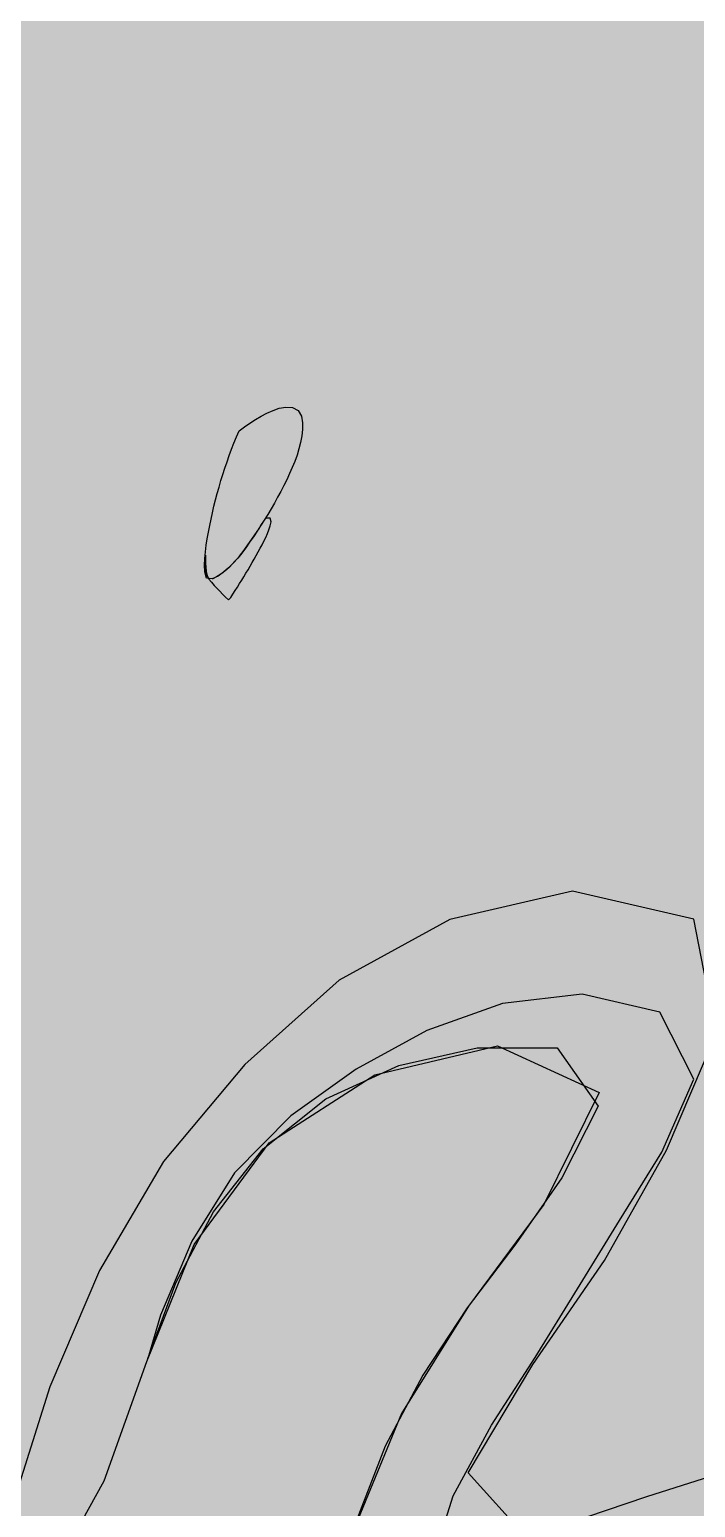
# Model space of a CAD drawing. Extents: x 0 to 1501, y 0 to 1722.
# Drawn here: x 89.773 to 91.523, y 1704.642 to 1708.527 of the extents above; entities that cross this region are included whole.
import ezdxf

# ---------------------------------------------------------------- set-up
doc = ezdxf.new("R2010")
doc.units = 0

msp = doc.modelspace()

# ---------------------------------------------------------------- hatches: boundary and pattern name
at = {"true_color": 0xf8f9fa}
msp.add_hatch(color=256, dxfattribs=at).paths.add_polyline_path([(0, 1722), (1280, 1722), (1280, 1002), (0, 1002)], flags=0)
at = {"true_color": 0xffffff}
for points in [[(0, 1722), (1280, 1722), (1280, 1656), (0, 1656)], [(92.149, 1704.6065), (91.9461, 1704.5468), (91.745, 1704.4815), (91.5442, 1704.4149), (91.342, 1704.3531), (91.1356, 1704.3077), (90.9254, 1704.3108), (90.8235, 1704.4721), (90.8868, 1704.6728), (90.9874, 1704.8587), (91.1021, 1705.0364), (91.213, 1705.2165), (91.3241, 1705.3964), (91.4353, 1705.5763), (91.5194, 1705.768), (91.4296, 1705.9443), (91.2252, 1705.9909), (91.0158, 1705.9667), (90.8168, 1705.8958), (90.6315, 1705.7943), (90.4595, 1705.6714), (90.3113, 1705.5215), (90.1997, 1705.3423), (90.1167, 1705.1479), (90.0841, 1705.0337), (90.157, 1705.2322), (90.256, 1705.4188), (90.3867, 1705.5846), (90.5514, 1705.7163), (90.7436, 1705.8039), (90.9495, 1705.8504), (91.1601, 1705.8502), (91.2675, 1705.6966), (91.1717, 1705.5089), (91.0513, 1705.3351), (90.9236, 1705.1665), (90.8069, 1704.9902), (90.7077, 1704.8036), (90.6315, 1704.6064), (90.6013, 1704.3984), (90.6916, 1704.2143), (90.8917, 1704.1633), (91.1, 1704.1974), (91.3022, 1704.2592), (91.5052, 1704.3185), (91.7092, 1704.3746), (91.9137, 1704.4285), (92.1187, 1704.4805), (92.3241, 1704.5307), (92.5301, 1704.5789), (92.7365, 1704.625), (92.9434, 1704.6685), (93.1511, 1704.7088), (93.3595, 1704.7445), (93.5498, 1704.8348), (93.7382, 1704.9309), (93.7962, 1704.9879), (93.5876, 1704.9534), (93.3803, 1704.9112), (93.1739, 1704.8651), (92.9681, 1704.8164), (92.7627, 1704.766), (92.5577, 1704.7141), (92.3529, 1704.6611), (92.149, 1704.6065)]]:
    msp.add_hatch(color=256, dxfattribs=at).paths.add_polyline_path(points, flags=0)
at = {"true_color": 0x232323}
for points in [[(90.3235, 1707.472), (90.3375, 1707.4824), (90.3518, 1707.4923), (90.3665, 1707.5017), (90.3815, 1707.5105), (90.3969, 1707.5186), (90.4128, 1707.5257), (90.4293, 1707.5314), (90.4464, 1707.5347), (90.4637, 1707.5337), (90.4787, 1707.5252), (90.4874, 1707.5103), (90.4906, 1707.4933), (90.4907, 1707.4759), (90.4888, 1707.4585), (90.4855, 1707.4414), (90.4811, 1707.4246), (90.4759, 1707.408), (90.4699, 1707.3916), (90.4634, 1707.3754), (90.4564, 1707.3595), (90.4491, 1707.3437), (90.4414, 1707.328), (90.4333, 1707.3126), (90.425, 1707.2973), (90.4165, 1707.2821), (90.4077, 1707.267), (90.3988, 1707.2521), (90.3896, 1707.2372), (90.3803, 1707.2225), (90.3708, 1707.2079), (90.3611, 1707.1934), (90.3512, 1707.1791), (90.3412, 1707.1648), (90.331, 1707.1507), (90.32, 1707.1372), (90.3082, 1707.1243), (90.2959, 1707.112), (90.2828, 1707.1006), (90.2687, 1707.0903), (90.2531, 1707.0827), (90.2375, 1707.0851), (90.2333, 1707.1018), (90.2327, 1707.1192), (90.2336, 1707.1367), (90.2352, 1707.154), (90.2374, 1707.1713), (90.2401, 1707.1885), (90.243, 1707.2057), (90.2463, 1707.2228), (90.2498, 1707.2399), (90.2536, 1707.2569), (90.2576, 1707.2738), (90.2619, 1707.2907), (90.2663, 1707.3076), (90.271, 1707.3243), (90.2759, 1707.3411), (90.281, 1707.3577), (90.2863, 1707.3743), (90.2919, 1707.3908), (90.2977, 1707.4073), (90.3037, 1707.4236), (90.31, 1707.4399), (90.3166, 1707.456), (90.3235, 1707.472)], [(90.235, 1707.1455), (90.2349, 1707.1347), (90.2351, 1707.124), (90.2358, 1707.1133), (90.2372, 1707.1026), (90.2397, 1707.0922), (90.244, 1707.0823), (90.2507, 1707.0739), (90.2578, 1707.0659), (90.2652, 1707.0581), (90.2727, 1707.0504), (90.2803, 1707.0428), (90.288, 1707.0352), (90.2957, 1707.0277), (90.3019, 1707.034), (90.3076, 1707.0431), (90.3134, 1707.0522), (90.3191, 1707.0613), (90.3249, 1707.0704), (90.3305, 1707.0795), (90.3361, 1707.0887), (90.3417, 1707.0979), (90.3472, 1707.1071), (90.3527, 1707.1164), (90.3582, 1707.1257), (90.3635, 1707.135), (90.3688, 1707.1444), (90.3739, 1707.1538), (90.3791, 1707.1633), (90.384, 1707.1728), (90.3889, 1707.1824), (90.3935, 1707.1921), (90.3979, 1707.2019), (90.402, 1707.2119), (90.4055, 1707.222), (90.4077, 1707.2325), (90.4052, 1707.2425), (90.3948, 1707.2422), (90.3879, 1707.2346), (90.382, 1707.2256), (90.376, 1707.2166), (90.3701, 1707.2076), (90.3642, 1707.1986), (90.3581, 1707.1898), (90.352, 1707.1809), (90.3459, 1707.1721), (90.3396, 1707.1633), (90.3333, 1707.1546), (90.3267, 1707.1461), (90.32, 1707.1377), (90.3128, 1707.1297), (90.3057, 1707.1216), (90.2982, 1707.1139), (90.2902, 1707.1068), (90.2818, 1707.1001), (90.273, 1707.0939), (90.2639, 1707.0882), (90.2543, 1707.0834), (90.244, 1707.0837), (90.239, 1707.093), (90.2372, 1707.1035), (90.2362, 1707.1143), (90.2357, 1707.125), (90.2353, 1707.1357), (90.235, 1707.1455)], [(87.787, 1703.9755), (87.7194, 1703.7783), (88.0498, 1703.7826), (88.3758, 1703.7168), (88.7068, 1703.727), (89.0246, 1703.8238), (89.3213, 1703.9736), (89.5845, 1704.1766), (89.8082, 1704.4223), (89.9685, 1704.7122), (90.081, 1705.0254), (90.2058, 1705.3334), (90.4026, 1705.6002), (90.6804, 1705.779), (91.0026, 1705.8555), (91.2705, 1705.7332), (91.1251, 1705.4385), (90.927, 1705.1711), (90.7503, 1704.8895), (90.6243, 1704.5821), (90.6468, 1704.2608), (90.9477, 1704.1673), (91.2698, 1704.2487), (91.5893, 1704.3415), (91.9109, 1704.4273), (92.2336, 1704.5083), (92.5575, 1704.5847), (92.8827, 1704.6556), (93.2094, 1704.7188), (93.5222, 1704.8203), (93.8187, 1704.9714), (93.6388, 1705.1614), (93.3273, 1705.166), (93.0015, 1705.0986), (92.6768, 1705.0257), (92.3534, 1704.947), (92.0317, 1704.8622), (91.7117, 1704.7706), (91.3945, 1704.6702), (91.0795, 1704.5632), (90.9257, 1704.7329), (91.0956, 1705.0178), (91.2842, 1705.2917), (91.4476, 1705.5815), (91.5777, 1705.8875), (91.5196, 1706.1886), (91.2002, 1706.2619), (90.8773, 1706.1879), (90.5865, 1706.0281), (90.3386, 1705.8068), (90.1253, 1705.5517), (89.9563, 1705.2654), (89.8262, 1704.9593), (89.7259, 1704.6422), (89.525, 1704.3908), (89.2161, 1704.2682), (88.8972, 1704.1732), (88.5674, 1704.177), (88.2468, 1704.2538), (87.9563, 1704.2411), (87.8925, 1704.4365), (87.6094, 1704.2665), (87.4424, 1703.979), (87.5459, 1703.751), (87.787, 1703.9755)]]:
    msp.add_hatch(color=256, dxfattribs=at).paths.add_polyline_path(points, flags=0)

# ---------------------------------------------------------------- linework, layer by layer
for points in [[(90.3235, 1707.472), (90.3375, 1707.4824), (90.3518, 1707.4923), (90.3665, 1707.5017), (90.3815, 1707.5105), (90.3969, 1707.5186), (90.4128, 1707.5257), (90.4293, 1707.5314), (90.4464, 1707.5347), (90.4637, 1707.5337), (90.4787, 1707.5252), (90.4874, 1707.5103), (90.4906, 1707.4933), (90.4907, 1707.4759), (90.4888, 1707.4585), (90.4855, 1707.4414), (90.4811, 1707.4246), (90.4759, 1707.408), (90.4699, 1707.3916), (90.4634, 1707.3754), (90.4564, 1707.3595), (90.4491, 1707.3437), (90.4414, 1707.328), (90.4333, 1707.3126), (90.425, 1707.2973), (90.4165, 1707.2821), (90.4077, 1707.267), (90.3988, 1707.2521), (90.3896, 1707.2372), (90.3803, 1707.2225), (90.3708, 1707.2079), (90.3611, 1707.1934), (90.3512, 1707.1791), (90.3412, 1707.1648), (90.331, 1707.1507), (90.32, 1707.1372), (90.3082, 1707.1243), (90.2959, 1707.112), (90.2828, 1707.1006), (90.2687, 1707.0903), (90.2531, 1707.0827), (90.2375, 1707.0851), (90.2333, 1707.1018), (90.2327, 1707.1192), (90.2336, 1707.1367), (90.2352, 1707.154), (90.2374, 1707.1713), (90.2401, 1707.1885), (90.243, 1707.2057), (90.2463, 1707.2228), (90.2498, 1707.2399), (90.2536, 1707.2569), (90.2576, 1707.2738), (90.2619, 1707.2907), (90.2663, 1707.3076), (90.271, 1707.3243), (90.2759, 1707.3411), (90.281, 1707.3577), (90.2863, 1707.3743), (90.2919, 1707.3908), (90.2977, 1707.4073), (90.3037, 1707.4236), (90.31, 1707.4399), (90.3166, 1707.456), (90.3235, 1707.472)], [(90.235, 1707.1455), (90.2349, 1707.1347), (90.2351, 1707.124), (90.2358, 1707.1133), (90.2372, 1707.1026), (90.2397, 1707.0922), (90.244, 1707.0823), (90.2507, 1707.0739), (90.2578, 1707.0659), (90.2652, 1707.0581), (90.2727, 1707.0504), (90.2803, 1707.0428), (90.288, 1707.0352), (90.2957, 1707.0277), (90.3019, 1707.034), (90.3076, 1707.0431), (90.3134, 1707.0522), (90.3191, 1707.0613), (90.3249, 1707.0704), (90.3305, 1707.0795), (90.3361, 1707.0887), (90.3417, 1707.0979), (90.3472, 1707.1071), (90.3527, 1707.1164), (90.3582, 1707.1257), (90.3635, 1707.135), (90.3688, 1707.1444), (90.3739, 1707.1538), (90.3791, 1707.1633), (90.384, 1707.1728), (90.3889, 1707.1824), (90.3935, 1707.1921), (90.3979, 1707.2019), (90.402, 1707.2119), (90.4055, 1707.222), (90.4077, 1707.2325), (90.4052, 1707.2425), (90.3948, 1707.2422), (90.3879, 1707.2346), (90.382, 1707.2256), (90.376, 1707.2166), (90.3701, 1707.2076), (90.3642, 1707.1986), (90.3581, 1707.1898), (90.352, 1707.1809), (90.3459, 1707.1721), (90.3396, 1707.1633), (90.3333, 1707.1546), (90.3267, 1707.1461), (90.32, 1707.1377), (90.3128, 1707.1297), (90.3057, 1707.1216), (90.2982, 1707.1139), (90.2902, 1707.1068), (90.2818, 1707.1001), (90.273, 1707.0939), (90.2639, 1707.0882), (90.2543, 1707.0834), (90.244, 1707.0837), (90.239, 1707.093), (90.2372, 1707.1035), (90.2362, 1707.1143), (90.2357, 1707.125), (90.2353, 1707.1357), (90.235, 1707.1455)]]:
    msp.add_lwpolyline(points, close=True, dxfattribs=at)
for points in [[(91.7117, 1704.7706), (91.3945, 1704.6702), (91.0795, 1704.5632), (90.9257, 1704.7329), (91.0956, 1705.0178), (91.2842, 1705.2917), (91.4476, 1705.5815), (91.5777, 1705.8875), (91.5196, 1706.1886), (91.2002, 1706.2619), (90.8773, 1706.1879), (90.5865, 1706.0281), (90.3386, 1705.8068), (90.1253, 1705.5517), (89.9563, 1705.2654), (89.8262, 1704.9593), (89.7259, 1704.6422)], [(89.8082, 1704.4223), (89.9685, 1704.7122), (90.081, 1705.0254), (90.2058, 1705.3334), (90.4026, 1705.6002), (90.6804, 1705.779), (91.0026, 1705.8555), (91.2705, 1705.7332), (91.1251, 1705.4385), (90.927, 1705.1711), (90.7503, 1704.8895), (90.6243, 1704.5821)]]:
    msp.add_lwpolyline(points, dxfattribs=at)
at = {"true_color": 0xffffff}
msp.add_lwpolyline([(90.8235, 1704.4721), (90.8868, 1704.6728), (90.9874, 1704.8587), (91.1021, 1705.0364), (91.213, 1705.2165), (91.3241, 1705.3964), (91.4353, 1705.5763), (91.5194, 1705.768), (91.4296, 1705.9443), (91.2252, 1705.9909), (91.0158, 1705.9667), (90.8168, 1705.8958), (90.6315, 1705.7943), (90.4595, 1705.6714), (90.3113, 1705.5215), (90.1997, 1705.3423), (90.1167, 1705.1479), (90.0841, 1705.0337), (90.157, 1705.2322), (90.256, 1705.4188), (90.3867, 1705.5846), (90.5514, 1705.7163), (90.7436, 1705.8039), (90.9495, 1705.8504), (91.1601, 1705.8502), (91.2675, 1705.6966), (91.1717, 1705.5089), (91.0513, 1705.3351), (90.9236, 1705.1665), (90.8069, 1704.9902), (90.7077, 1704.8036), (90.6315, 1704.6064)], dxfattribs=at)

doc.saveas('drawing.dxf')
